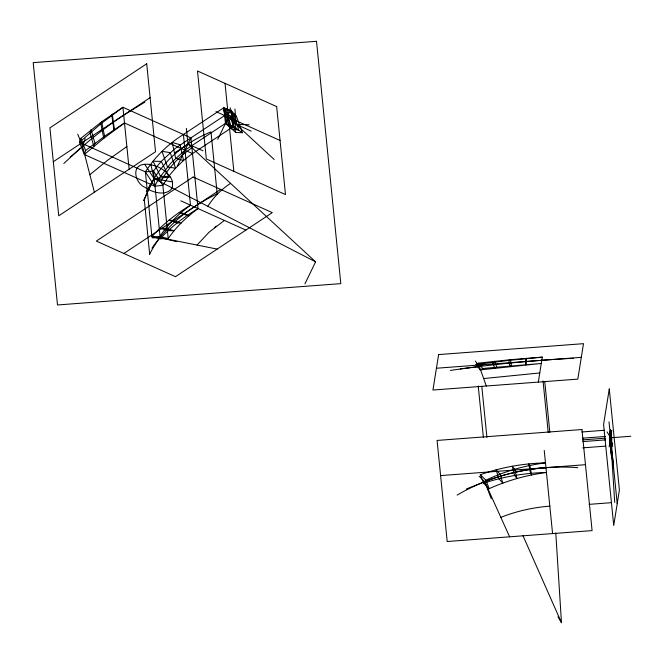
<?xml version="1.0" encoding="UTF-8"?>
<svg xmlns="http://www.w3.org/2000/svg" width="664" height="664" viewBox="0 0 664 664"><rect width="100%" height="100%" fill="white"/><g stroke="black" fill="none" stroke-linecap="round" stroke-linejoin="round"><path stroke-width="1" d="M610.548 429.923L611.594 439.427L610.656 446.382M610.598 450.715L610.656 432.779A21.704 1.668 85.7 0 1 610.598 431.426A6.64 0.515 85.7 0 1 610.565 429.89L609.726 437.8L611.652 458.26L611.577 439.277L607.07 431.899M611.644 437.003L611.295 448.656L613.229 467.896M610.955 449.619L611.635 440.224L610.606 431.426L609.925 440.821L610.938 449.428M610.523 430.139L609.618 436.14L610.731 447.079A16.733 1.286 85.7 0 1 610.905 449.055M611.121 442.39L611.569 439.078L611.112 434.613M538.305 382.099L542.305 357.132L510.375 359.705L478.628 363.133L476.071 364.453L480.155 369.906L541.293 363.465L487.99 368.014L482.711 368.578L480.155 369.906M610.158 432.762L610.631 429.807M609.145 446.913L611.776 430.463M612.341 442.871L611.295 448.656L613.403 463.746M227.644 109.394L231.163 110.871L232.151 118.507L231.412 111.087L223.851 107.701L225.453 123.413L235.878 132.493L242.393 132.717L236.384 116.217L231.387 111.062L190.941 137.88L122.923 107.277L101.65 121.786L80.809 138.369L79.506 142.254L84.311 154.488L154.753 186.186L162.863 185.364C170.167 172.698 180.558 161.941 192.51 153.591L232.989 126.799A1.61 1.527 9.1 0 1 233.545 126.932M85.166 138.668L82.56 146.429L81.381 147.45M124.5 122.981L106.423 134.975L89.084 147.856L85.615 150.603L84.311 154.488L103.791 138.303L124.5 122.981L192.51 153.591M143.465 200.669L154.123 178.633L150.869 164.639A21.099 20.02 9.1 0 0 144.76 164.315C130.559 165.021 135.165 183.372 145.034 187.389A32.071 30.428 9.1 0 0 150.371 190.41C156.555 193.1 164.846 194.784 170.482 190.045A8.159 7.744 9.1 0 0 172.457 186.891L172.549 181.977A16.716 15.861 9.1 0 0 170.299 177.006M177.305 166.075L190.941 137.88L174.997 148.57L161.269 161.41A115.578 109.668 9.1 0 0 158.223 164.929L153.492 171.071L160.281 238.741L168.2 238.575C176.217 226.864 186.667 216.995 198.03 208.571L190.941 137.88M217.775 139.291L228.433 117.254L274.182 159.476M304.934 283.877L315.591 261.84L187.953 144.038L186.385 128.326M146.296 191.498L154.123 178.633L170.333 176.989L166.681 172.69L163.053 169.768A32.046 30.411 9.1 0 0 157.584 166.722L150.869 164.647M183.405 134.493C171.959 141.698 161.584 150.67 153.077 161.203A122.284 116.034 9.1 0 0 145.391 171.893L151.898 236.733L159.808 236.567C167.826 224.191 178.682 213.891 190.493 205.184L183.405 134.493L223.876 107.701L224.615 115.046M151.981 248.12C163.244 231.894 177.446 217.742 194.054 207.01M197.025 245.057L209.052 232.226L224.391 220.431M63.81 163.468L80.195 148.479M70.127 157.227L82.062 146.868M89.864 174.69L107.983 159.966L126.857 146.545M177.877 151.475L175.512 153.475A114.1 108.265 9.1 0 0 154.098 178.616M182.924 154.604L191.921 147.698M177.877 151.483L185.356 145.814M214.447 227.661L216.339 226.175M185.347 145.814L191.34 141.88M53.311 161.725L150.105 97.658M174.466 152.969L187.962 144.038L203.026 150.819M123.861 253.474L220.656 189.406M124.151 114.839L144.885 102.098M190.493 205.184C176.217 213.775 162.771 224.034 151.898 236.733L160.281 238.741C171.113 226.714 184.177 216.862 198.03 208.571M450.399 370.429A406.227 124.359 -5.7 0 1 479.391 366.52L484.504 363.88M480.321 474.71L485.923 480.163C504.698 471.291 524.9 465.514 545.484 462.858C523.332 463.406 501.229 467.323 480.321 474.71L483.566 483.218L489.169 488.662C507.337 480.504 526.71 475.075 546.447 472.477C525.116 472.951 503.835 476.52 483.566 483.218M466.36 489.003L484.745 481.69A202.022 191.697 9.1 0 1 545.974 467.697M476.071 364.453L508.873 360.378L542.305 357.132M460.26 368.918L478.619 366.619M483.658 378.555L539.766 372.961M129.131 169.212L122.923 107.277L100.853 123.819L79.506 142.254L145.391 171.901L153.492 171.071L162.863 185.364L168.2 238.575L159.808 236.567M436.431 368.238L581.307 357.323M581.88 431.974L604.472 430.272M582.917 438.149L605.51 436.447M582.743 439.883L605.236 438.19M609.328 437.883L630.8 436.265M582.843 441.593L605.435 439.892M582.859 447.843L605.443 446.142M440.597 475.598L585.474 464.692M589.043 504.366L611.627 502.665M152.131 237.82L160.049 237.654L217.186 249.091M242.393 132.717L235.986 128.252L231.952 111.718L224.756 109.826L229.868 115.984L236.384 116.217M249.158 124.807L236.127 124.351L230.117 107.85M172.557 181.969L154.123 178.633L144.76 164.34M176.815 241.671L160.049 237.654A100.364 95.234 9.1 0 0 149.624 254.295M233.612 126.94L234.052 127.139A13.961 13.247 9.1 0 1 234.915 127.604L235.986 128.252L228.789 126.359L224.756 109.826M215.966 111.635L280.05 140.477M251.199 131.132L236.127 124.351L234.94 108.996M180.782 200.81L245.879 230.101M315.591 261.84L154.123 178.633A109.95 104.331 9.1 0 0 144.345 200.005L149.666 254.312M479.142 476.237L484.745 481.69L509.628 536.819M478.628 363.133L482.711 368.578M475.308 361.075L479.391 366.52L486.305 386.008M145.391 171.901L154.753 186.186A105.883 100.471 9.1 0 1 159.709 177.504L170.889 163.053L184.982 150.197L225.453 123.413L232.989 126.799L232.168 118.648M557.934 616.814L561.478 622.699L555.785 533.043M522.908 535.541L561.478 622.699M80.809 138.369L85.615 150.603M77.763 134.194L82.56 146.429L94.388 192.211M485.923 480.163L489.169 488.662M484.745 481.69L491.236 498.697M229.868 115.984L235.878 132.493M610.946 439.062L612 446.606M610.573 429.857L611.586 439.319L610.731 447.079L610.639 446.166M610.681 446.573L609.618 436.14M609.012 421.856L617.213 503.702M610.133 441.303L610.581 445.76M544.779 381.85L549.842 432.314M543.044 380.97L548.207 432.463M544.239 450.458L552.572 533.582M481.79 386.257L486.919 437.369M478.229 386L483.375 437.302M225.038 83.365L233.852 171.337M217.194 193.755L210.986 131.87A138.12 131.057 9.1 0 0 191.332 141.864M611.029 450.441L611.652 458.26M610.606 437.784L614.715 502.432M457.156 495.087A203.109 192.726 9.1 0 1 577.763 467.655M573.298 358.294A406.227 124.359 -5.7 0 0 541.799 360.303A390.1 119.429 -5.7 0 0 479.383 366.503M160.572 181.953A100.662 95.516 9.1 0 1 182.973 154.662M194.245 206.853A214.414 203.45 9.1 0 1 217.211 193.78M82.577 146.445A411.713 390.664 9.1 0 1 123.039 115.561M500.847 517.364A162.489 154.181 9.1 0 1 549.825 506.151M224.781 109.809A10.748 10.201 9.1 0 1 223.76 108.265M207.865 206.321A78.111 74.119 9.1 0 1 230.549 183.372M525.589 358.643L525.498 364.876L526.295 364.536L526.378 358.311L525.589 358.643M610.731 434.497L610.216 445.137L611.262 453.354L611.776 442.714L610.731 434.497M438.614 354.584L432.936 390.034L577.821 379.119L583.498 343.67L438.614 354.584M609.27 388.963L603.584 424.412L613.727 525.498L619.404 490.049L609.27 388.963M91.134 129.853L90.038 132.841L93.865 146.321L94.952 143.333L91.134 129.853M101.65 121.786L100.853 123.819L103.791 138.303L104.588 136.269L101.65 121.786M112.274 114.249L111.843 115.279L114.025 130.501L114.457 129.472L112.274 114.249M146.711 63.777L49.916 127.845L58.739 215.808L155.534 151.741L146.711 63.777M193.116 177.014L96.321 241.082L175.479 276.697L272.273 212.629L193.116 177.014M494.414 361.316L492.323 362.32L494.821 368.105L496.913 367.109L494.414 361.316M510.375 359.705L508.873 360.378L509.969 366.428L511.471 365.756L510.375 359.705M316.512 41.301L33.2 62.632L57.502 304.967L340.815 283.636L316.512 41.301M581.946 429.525L437.07 440.439L447.204 541.517L592.089 530.611L581.946 429.525M165.718 228.408L159.808 228.325L168.216 230.657L174.126 230.74L165.718 228.408M161.269 161.41L153.077 161.203L160.489 176.3L168.689 176.508L161.269 161.41M172.823 220.423L168.938 220.224L177.213 222.897L181.106 223.096L172.823 220.423M181.098 212.654L179.197 212.488L187.182 215.518L189.082 215.692L181.098 212.654M233.678 113.486L226.781 112.407L231.885 129.04L238.774 130.119L233.678 113.486M170.167 152.62L162.024 151.342L167.461 166.954L175.603 168.224L170.167 152.62M180.085 144.76L172.167 142.42L175.636 158.223L183.554 160.563L180.085 144.76M231.196 110.93L223.785 108.257L226.64 124.467L234.052 127.139L231.196 110.93M276.656 106.597L197.498 70.982L206.321 158.945L285.478 194.56L276.656 106.597M499.992 474.187L496.058 469.863L498.93 478.786L502.856 483.118L499.992 474.187M514.675 469.282L512.268 466.252L514.617 475.515L517.024 478.545L514.675 469.282M529.872 465.489L528.793 463.912L530.494 473.415L531.582 474.984L529.872 465.489"/></g></svg>
